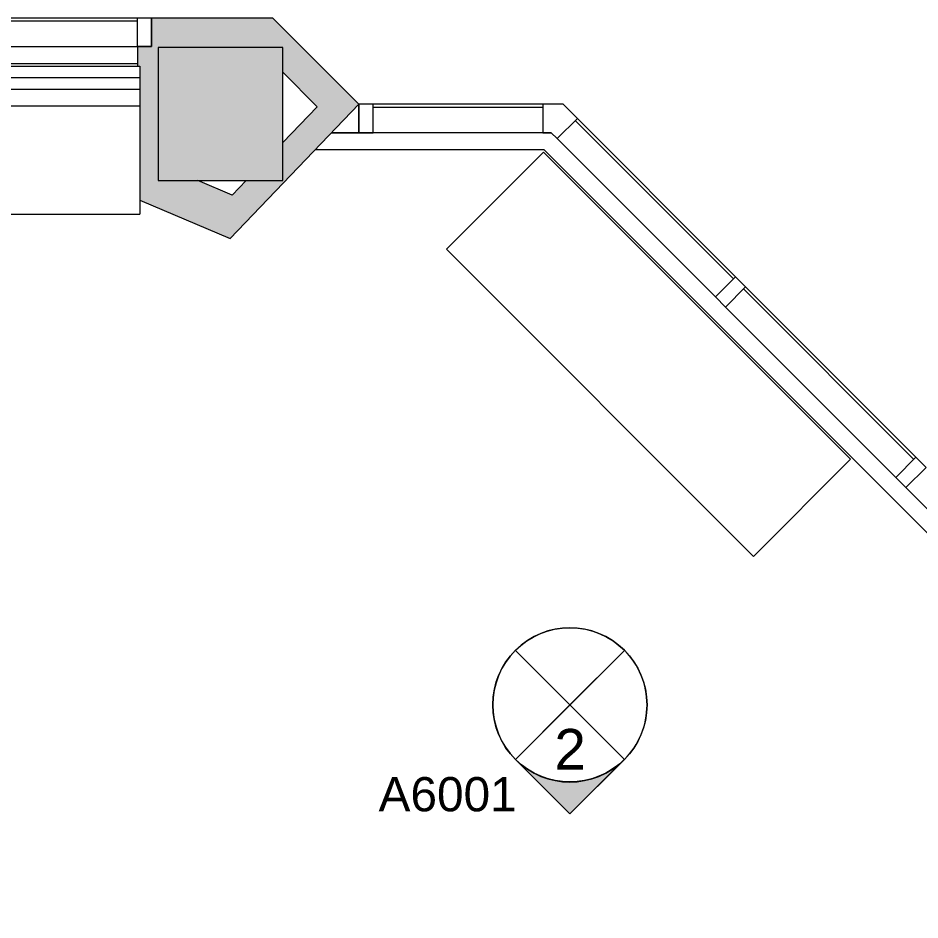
# Model space of a CAD drawing. Header units: inches. Extents: x 41 to 2820, y 110 to 1753.
# Drawn here: x 2449.3 to 2607.5, y 1593.9 to 1752.1 of the extents above; entities that cross this region are included whole.
import ezdxf

# ---------------------------------------------------------------- set-up
doc = ezdxf.new("R2010")
doc.units = ezdxf.units.IN
doc.header["$MEASUREMENT"] = 0
for name, color, linetype, lineweight in [('820 1st St NE_04_Clean_dwg', 8, 'Continuous', 9), ('G-ANNO-SYMB', 111, 'Continuous', 9), ('IRF-COLUMN', 7, 'Continuous', 9), ('IRF-COLUMN-HATCH', 7, 'Continuous', 9), ('IRF-WALL-FULL-HT', 7, 'Continuous', 9), ('IRF-WALL-FULL-HT-HATCH', 7, 'Continuous', 9), ('IRF-WINDOW', 7, 'Continuous', 9), ('Q-CASE', 31, 'Continuous', 9)]:
    doc.layers.add(name, color=color, linetype=linetype, lineweight=lineweight)
doc.styles.add('Arial_1', font='arial.ttf', dxfattribs={"height": 6})
doc.styles.add('Arial_2', font='arial.ttf', dxfattribs={"height": 7.125})

# ---------------------------------------------------------------- blocks, each defined once
blk = doc.blocks.new('Banquette1 - Banquette-2500162-New Construction - Partition Plan')
at = {"layer": 'Q-CASE', "lineweight": 13}
for p, q in [((428.04, 2311.26), (430.04, 2311.26)), ((428.04, 2098.26), (428.04, 2311.26)), ((430.04, 2311.26), (432.04, 2311.26)), ((430.04, 2098.26), (430.04, 2311.26)), ((432.04, 2311.26), (434.99, 2311.26)), ((432.04, 2098.26), (432.04, 2311.26)), ((434.99, 2311.26), (453.99, 2311.26)), ((434.99, 2098.26), (434.99, 2311.26)), ((453.99, 2098.26), (453.99, 2311.26))]:
    blk.add_line(p, q, dxfattribs=at)
blk = doc.blocks.new('High Top Table1 - High Top Table1-2819259-New Construction - Partition Plan')
at = {"layer": 'Q-CASE', "lineweight": 13}
for p, q in [((941.43, 1686.83), (917.35, 1686.83)), ((917.35, 1686.83), (917.35, 1610.67)), ((941.43, 1610.67), (941.43, 1686.83)), ((917.35, 1610.67), (941.43, 1610.67))]:
    blk.add_line(p, q, dxfattribs=at)
blk = doc.blocks.new('820 1st St NE_04_Clean_dwg-2391440-New Construction - Partition Plan')
at = {"layer": 'IRF-COLUMN-HATCH'}
blk.add_hatch(color=256, dxfattribs=at).paths.add_polyline_path([(1074.52, 1723.57), (1096.41, 1723.57), (1096.41, 1746.92), (1074.52, 1746.92), (1074.52, 1736.67)], flags=0)
at = {"layer": 'IRF-WALL-FULL-HT-HATCH'}
h = blk.add_hatch(color=256, dxfattribs=at)
h.paths.add_polyline_path([(1087.16, 1713.39), (1109.77, 1736.95), (1094.65, 1752.07), (1073.39, 1752.07), (1073.39, 1747.07), (1070.89, 1747.07), (1070.89, 1743.62), (1071.31, 1743.62), (1071.31, 1720.11), (1081.53, 1715.77)], flags=0)
h.paths.add_polyline_path([(1087.55, 1721.02), (1081.53, 1723.57), (1074.52, 1723.57), (1074.52, 1746.92), (1096.41, 1746.92), (1096.41, 1742.55), (1102.44, 1736.52), (1096.41, 1730.25), (1096.41, 1723.57), (1089.99, 1723.57)], flags=0)
at = {"layer": 'IRF-COLUMN', "flags": 128}
blk.add_lwpolyline([(1096.41, 1723.57), (1096.41, 1746.92), (1074.52, 1746.92), (1074.52, 1723.57)], close=True, dxfattribs=at)
at = {"layer": 'IRF-WALL-FULL-HT', "flags": 128}
for points in [[(1073.39, 1752.07), (1073.39, 1747.07), (1070.89, 1747.07), (1070.89, 1743.62)], [(1071.31, 1720.11), (1087.16, 1713.39), (1109.77, 1736.95), (1094.65, 1752.07), (1073.39, 1752.07)], [(1096.41, 1742.55), (1102.44, 1736.52), (1096.41, 1730.25)], [(1104.98, 1731.95), (1109.77, 1731.95), (1109.77, 1736.94)], [(1089.99, 1723.57), (1087.55, 1721.02), (1081.53, 1723.57)]]:
    blk.add_lwpolyline(points, dxfattribs=at)
at = {"layer": 'IRF-WINDOW'}
for p, q in [((1025.52, 1751.57), (1070.89, 1751.57)), ((857.27, 1744.07), (1070.89, 1744.07)), ((1112.27, 1736.45), (1142.04, 1736.45)), ((1147.72, 1734.1), (1175.48, 1706.35)), ((1177.24, 1704.58), (1207.13, 1674.69)), ((1207.48, 1675.05), (1177.6, 1704.93))]:
    blk.add_line(p, q, dxfattribs=at)
at = {"layer": 'IRF-WINDOW', "flags": 128}
for points in [[(1070.89, 1747.07), (1073.39, 1747.07), (1073.39, 1752.07), (1070.89, 1752.07), (1025.52, 1752.07), (1023.02, 1752.07), (1023.02, 1747.07), (1025.52, 1747.07), (1025.52, 1752.07)], [(1025.52, 1747.07), (1070.89, 1747.07), (1070.89, 1752.07)], [(1142.04, 1736.95), (1142.04, 1731.95), (1143.5, 1731.95), (1144.54, 1730.92), (1148.08, 1734.45), (1144.54, 1730.92), (1143.5, 1731.95), (1104.98, 1731.95)], [(1175.83, 1706.7), (1145.58, 1736.95), (1112.27, 1736.95)], [(1172.29, 1703.16), (1175.83, 1706.7), (1177.6, 1704.93), (1174.06, 1701.4), (1172.29, 1703.16), (1144.54, 1730.92)], [(1277.27, 1593.94), (1142.26, 1728.95), (1102.1, 1728.95)], [(1203.95, 1671.51), (1207.48, 1675.05), (1209.25, 1673.28), (1205.71, 1669.74), (1203.95, 1671.51), (1174.06, 1701.4)], [(1240.36, 1642.17), (1238.6, 1643.94), (1235.06, 1640.4), (1205.71, 1669.74)]]:
    blk.add_lwpolyline(points, dxfattribs=at)
blk.add_lwpolyline([(1109.77, 1731.95), (1112.27, 1731.95), (1112.27, 1736.95), (1109.77, 1736.95)], close=True, dxfattribs=at)
blk = doc.blocks.new('Elevation - Interiors-59324-New Construction - Partition Plan')
at = {"layer": 'G-ANNO-SYMB'}
for p, q in [((-0.0996, 0.0996), (0.0996, -0.0996)), ((0.0996, 0.0996), (-0.0996, -0.0996)), ((0, 0), (-0.0996, 0.0996)), ((-0.0996, 0.0996), (0, 0)), ((0.0996, 0.0996), (0, 0)), ((0, 0), (0.0996, 0.0996)), ((-0.0996, -0.0996), (0, 0)), ((0, 0), (-0.0996, -0.0996)), ((0, 0), (0.0996, -0.0996)), ((0.0996, -0.0996), (0, 0))]:
    blk.add_line(p, q, dxfattribs=at)
blk.add_circle((0, 0), 0.1409, dxfattribs=at)
for start, end in [(45, 135), (135, 225), (315, 45), (225, 315)]:
    blk.add_arc((0, 0), 0.1409, start, end, dxfattribs=at)
blk = doc.blocks.new('Elevation - Triangle - 51_256_-58624-New Construction - Partition Plan')
at = {"layer": 'G-ANNO-SYMB'}
h = blk.add_hatch(color=256, dxfattribs=at)
edge = h.paths.add_edge_path(flags=0)
edge.add_arc((0, -0.0993), 0.1406, 45, 135)
edge.add_line((-0.0994, 0.0002), (0, 0.0996))
edge.add_line((0, 0.0996), (0.0994, 0.0002))
for p, q in [((0, 0.0996), (-0.0996, 0)), ((0, 0.0996), (-0.0994, 0.0002)), ((0.0996, 0), (0, 0.0996)), ((0.0994, 0.0002), (0, 0.0996))]:
    blk.add_line(p, q, dxfattribs=at)
blk.add_arc((0, -0.0993), 0.1406, 45, 135, dxfattribs=at)

msp = doc.modelspace()

# ---------------------------------------------------------------- block references
at = {"layer": '820 1st St NE_04_Clean_dwg', "color": 7}
msp.add_blockref('820 1st St NE_04_Clean_dwg-2391440-New Construction - Partition Plan', (1399.34, 0), dxfattribs=at)
at = {"layer": 'G-ANNO-SYMB', "xscale": 95.99999999999994, "yscale": 95.99999999999994, "zscale": 95.99999999999994}
msp.add_blockref('Elevation - Interiors-59324-New Construction - Partition Plan', (2546.12, 1631.65), dxfattribs=at)
at = {"layer": 'G-ANNO-SYMB', "extrusion": (0, 0, -1), "xscale": 95.99999999999994, "yscale": 95.99999999999994, "zscale": 95.99999999999994, "rotation": 180}
msp.add_blockref('Elevation - Triangle - 51_256_-58624-New Construction - Partition Plan', (-2546.12, 1622.1), dxfattribs=at)
at = {"layer": 'Q-CASE', "lineweight": 13}
for name, p, rotation in [('Banquette1 - Banquette-2500162-New Construction - Partition Plan', (159.38, 2171.66), 269.9999999999999), ('High Top Table1 - High Top Table1-2819259-New Construction - Partition Plan', (3068.56, -129.9), 45.00000000000009)]:
    msp.add_blockref(name, p, dxfattribs=dict(at, rotation=rotation))

# ---------------------------------------------------------------- texts
at = {"layer": 'G-ANNO-SYMB', "attachment_point": 1}
for s, insert, char_height, width, style in [('2', (2543.39, 1627.43), 7.12, 6.666, 'Arial_2'), ('A6001', (2512.55, 1618.99), 6, 29.997, 'Arial_1')]:
    msp.add_mtext(s, dxfattribs=dict(at, insert=insert, char_height=char_height, width=width, style=style))

doc.saveas('drawing.dxf')
